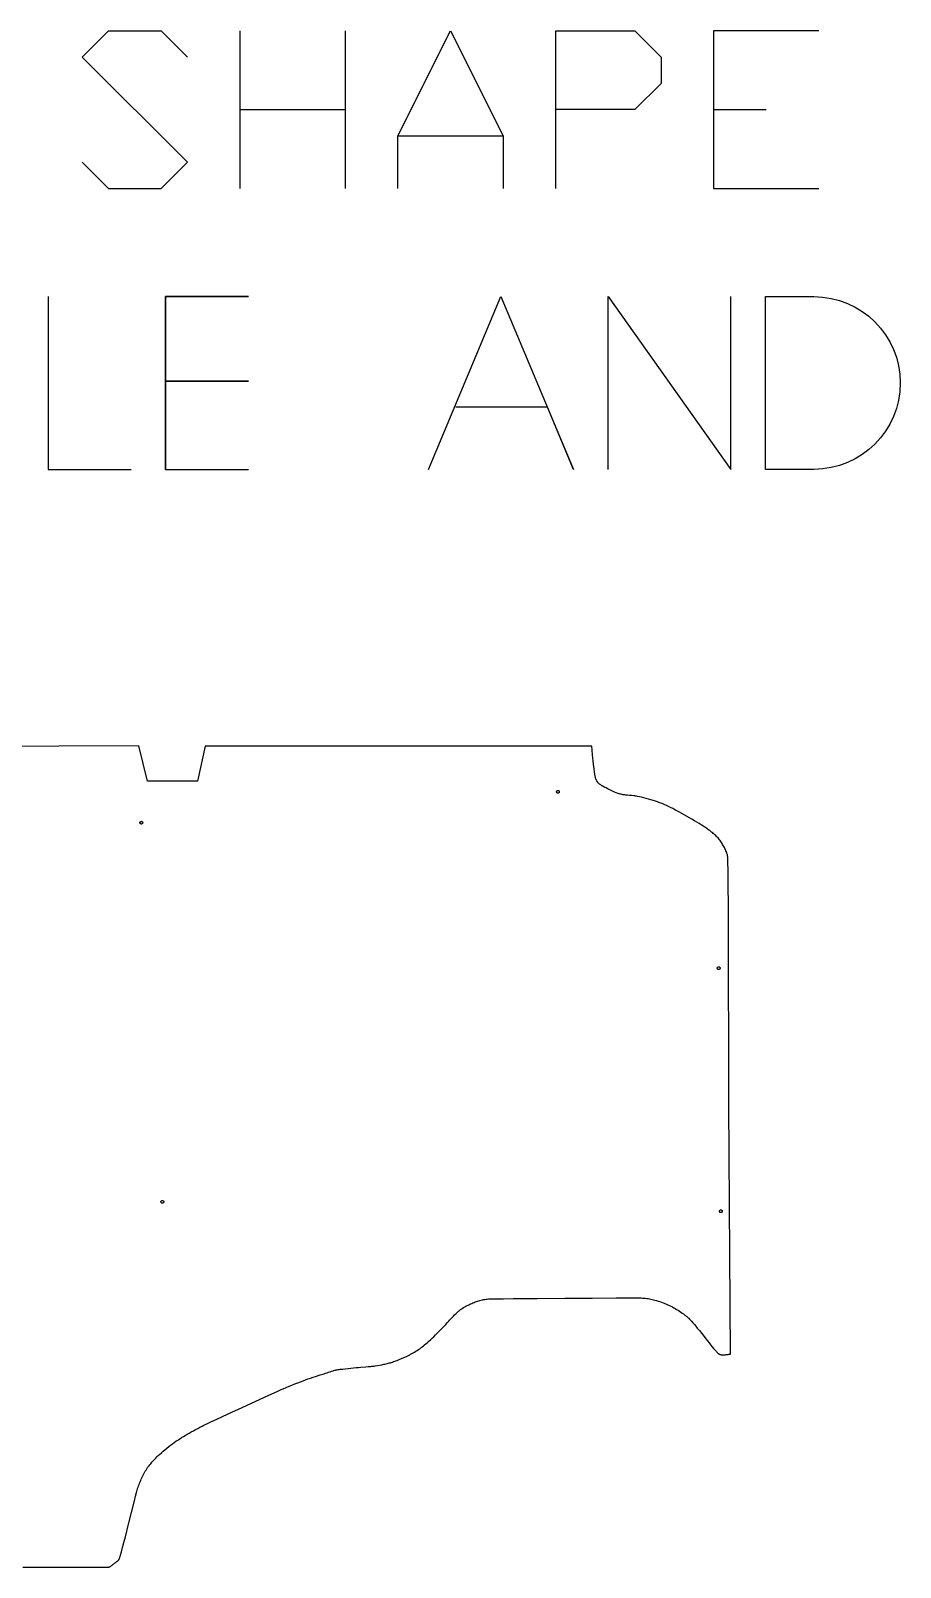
# Model space of a CAD drawing. Extents: x 0 to 9532, y -5852 to 7.
# Drawn here: x 2268 to 3527, y -2220 to 7 of the extents above; entities that cross this region are included whole.
import ezdxf

# ---------------------------------------------------------------- set-up
doc = ezdxf.new("R2010")
doc.units = 0
doc.layers.add('DEFAULT_LAYER', color=1, linetype='CONTINUOUS')

msp = doc.modelspace()

# ---------------------------------------------------------------- linework, layer by layer
at = {"layer": 'DEFAULT_LAYER'}
for points in [[(2342.1, -183.7), (2380.2, -221.8), (2456.4, -221.8), (2494.5, -183.7), (2342.1, -31.3), (2380.2, 6.8), (2456.4, 6.8), (2494.5, -31.3)], [(2570.7, -221.8), (2570.7, 6.8)], [(2723.1, 6.8), (2723.1, -221.8)], [(2799.3, -221.8), (2799.3, -145.6), (2875.5, 6.8), (2951.7, -145.6), (2951.7, -221.8)], [(3027.9, -221.8), (3027.9, 6.8), (3142.2, 6.8), (3180.3, -31.3), (3180.3, -69.4), (3142.2, -107.5), (3027.9, -107.5)], [(3408.9, 6.8), (3256.5, 6.8), (3256.5, -221.8), (3408.9, -221.8)], [(2570.7, -107.5), (2723.1, -107.5)], [(3256.5, -107.5), (3332.7, -107.5)], [(2799.3, -145.6), (2951.7, -145.6)], [(2292.8, -378.4), (2292.8, -628.7), (2412.9, -628.7)], [(2463, -628.7), (2463, -378.4), (2583.1, -378.4), (2463, -378.4), (2463, -501.1), (2583.1, -501.1), (2463, -501.1), (2463, -628.7), (2583.1, -628.7)], [(2843.4, -628.7), (2948.5, -378.4), (3053.6, -628.7), (3016.1, -538.6), (2883.4, -538.6)], [(3103.7, -628.7), (3103.7, -378.4), (3281.4, -628.7), (3281.4, -378.4)], [(2256.4, -2219.5), (2304.6, -2219.5), (2325.6, -2219.5), (2343.9, -2219.5), (2359.1, -2219.5), (2370.7, -2219.4), (2375, -2219.3), (2378.2, -2219.3), (2380.2, -2219.2), (2380.8, -2219.2), (2381.1, -2219.1), (2381.6, -2219), (2382.1, -2218.8), (2382.5, -2218.6), (2383, -2218.3), (2383.4, -2218), (2383.8, -2217.7), (2384.3, -2217.4), (2384.7, -2217.1), (2385.5, -2216.5), (2386.3, -2215.8), (2387.1, -2215.1), (2387.9, -2214.4), (2388.8, -2213.8), (2389.8, -2213), (2390.9, -2212.2), (2392, -2211.4), (2392.6, -2210.9), (2393.1, -2210.5), (2393.6, -2210), (2394.2, -2209.5), (2394.6, -2209), (2395.1, -2208.5), (2395.5, -2207.9), (2395.9, -2207.4), (2396, -2207.1), (2396.1, -2206.8), (2396.5, -2205.8), (2396.9, -2204.3), (2397.5, -2202.3), (2398.1, -2200), (2398.9, -2197.3), (2400.6, -2190.9), (2402.5, -2183.5), (2404.7, -2175.2), (2409.2, -2157.3), (2417.9, -2123.3), (2419.6, -2116.7), (2421, -2111.3), (2422, -2107.5), (2422.3, -2106.3), (2422.5, -2105.6), (2423.2, -2103.6), (2423.9, -2101.6), (2424.6, -2099.6), (2425.3, -2097.6), (2426.1, -2095.7), (2426.9, -2093.8), (2427.7, -2091.8), (2428.6, -2089.9), (2429.5, -2088), (2430.5, -2086.1), (2431.4, -2084.2), (2432.4, -2082.3), (2433.5, -2080.4), (2434.6, -2078.6), (2435.1, -2077.7), (2435.7, -2076.8), (2436.3, -2075.9), (2436.9, -2075), (2437.6, -2074.1), (2438.2, -2073.2), (2439, -2072.3), (2439.7, -2071.3), (2440.5, -2070.4), (2441.4, -2069.4), (2443.1, -2067.4), (2444.9, -2065.4), (2446.7, -2063.4), (2448.6, -2061.5), (2450.4, -2059.6), (2451.4, -2058.7), (2452.4, -2057.7), (2454.6, -2055.7), (2457.1, -2053.5), (2459.6, -2051.3), (2462.3, -2049), (2465, -2046.8), (2467.7, -2044.6), (2470.3, -2042.6), (2472.8, -2040.7), (2475.4, -2038.8), (2478, -2037), (2480.7, -2035.2), (2483.4, -2033.5), (2486, -2031.7), (2488.8, -2030), (2491.5, -2028.4), (2494.3, -2026.7), (2497.2, -2025), (2500.2, -2023.3), (2503.2, -2021.6), (2506.3, -2019.9), (2509.5, -2018.3), (2512.6, -2016.6), (2515.7, -2015.1), (2518.3, -2013.8), (2522.7, -2011.7), (2528.7, -2008.9), (2536.1, -2005.5), (2553.8, -1997.3), (2573.7, -1988.1), (2593.7, -1978.9), (2611.7, -1970.6), (2625.7, -1964.2), (2630.5, -1962.1), (2633.4, -1960.8), (2637.5, -1959), (2641.7, -1957.3), (2645.9, -1955.5), (2650.2, -1953.8), (2654.3, -1952.2), (2658.3, -1950.6), (2662.1, -1949.2), (2665.6, -1947.9), (2669, -1946.7), (2672.7, -1945.4), (2676.4, -1944.2), (2680.1, -1943), (2686.9, -1940.8), (2692.4, -1939), (2694.6, -1938.3), (2696.8, -1937.6), (2699, -1936.8), (2701.2, -1936.1), (2703.4, -1935.4), (2705.6, -1934.7), (2706.7, -1934.4), (2707.8, -1934.1), (2709, -1933.9), (2710.1, -1933.6), (2711.3, -1933.4), (2712.7, -1933.1), (2714.2, -1932.9), (2715.8, -1932.7), (2719.4, -1932.3), (2723.2, -1931.8), (2727.2, -1931.4), (2731.2, -1931), (2735.1, -1930.6), (2738.8, -1930.3), (2740.5, -1930.1), (2742.2, -1929.9), (2745.8, -1929.6), (2752.9, -1929.1), (2756.4, -1928.8), (2759.9, -1928.5), (2761.6, -1928.3), (2763.2, -1928.1), (2764.9, -1927.9), (2766.5, -1927.6), (2769.6, -1927.1), (2772.8, -1926.6), (2775.9, -1926), (2779.1, -1925.4), (2780.6, -1925), (2782.2, -1924.7), (2783.7, -1924.3), (2785.3, -1923.9), (2786.8, -1923.5), (2788.4, -1923.1), (2789.9, -1922.6), (2791.4, -1922.1), (2793, -1921.6), (2794.7, -1921), (2796.4, -1920.4), (2798.2, -1919.7), (2800.1, -1918.9), (2801.9, -1918.2), (2803.8, -1917.4), (2805.7, -1916.6), (2809.3, -1915), (2812.6, -1913.4), (2815.4, -1912.1), (2816.7, -1911.5), (2817.7, -1910.9), (2819.7, -1909.9), (2821.6, -1908.8), (2823.5, -1907.7), (2825.4, -1906.5), (2827.2, -1905.3), (2829.1, -1904.1), (2830.9, -1902.9), (2832.6, -1901.6), (2833.5, -1900.9), (2834.4, -1900.2), (2836.2, -1898.8), (2838, -1897.3), (2839.8, -1895.8), (2841.6, -1894.2), (2843.4, -1892.6), (2846.9, -1889.4), (2848.8, -1887.6), (2851.2, -1885.4), (2853.7, -1882.9), (2856.3, -1880.3), (2859, -1877.6), (2861.4, -1875.2), (2863.6, -1873), (2865.3, -1871.2), (2866.8, -1869.6), (2868.2, -1868.1), (2871, -1864.9), (2872.4, -1863.3), (2873.8, -1861.7), (2875.3, -1860.1), (2876.7, -1858.6), (2879.8, -1855.5), (2881.4, -1853.9), (2883, -1852.3), (2884.6, -1850.8), (2885.4, -1850), (2886.2, -1849.3), (2887, -1848.6), (2887.8, -1847.9), (2888.6, -1847.3), (2889.3, -1846.7), (2890.1, -1846.1), (2890.9, -1845.5), (2891.8, -1845), (2892.6, -1844.4), (2894.3, -1843.3), (2896, -1842.3), (2897.8, -1841.4), (2899.5, -1840.4), (2901.2, -1839.6), (2902.9, -1838.7), (2904.5, -1837.9), (2906.2, -1837.2), (2907.9, -1836.4), (2909.6, -1835.7), (2911.3, -1835.1), (2913, -1834.4), (2914.7, -1833.9), (2916.4, -1833.3), (2918.1, -1832.9), (2919.9, -1832.4), (2921.6, -1832), (2923.4, -1831.7), (2925.1, -1831.4), (2926.9, -1831.1), (2928.7, -1830.9), (2930.5, -1830.7), (2931.5, -1830.7), (2933.7, -1830.6), (2941.1, -1830.5), (2952.2, -1830.4), (2966.3, -1830.2), (3001.1, -1829.9), (3040.9, -1829.7), (3080.6, -1829.4), (3115.5, -1829.3), (3129.7, -1829.2), (3140.8, -1829.2), (3148.4, -1829.2), (3150.6, -1829.2), (3151.6, -1829.2), (3153.6, -1829.4), (3155.6, -1829.5), (3157.5, -1829.8), (3159.5, -1830), (3161.5, -1830.3), (3163.4, -1830.6), (3165.3, -1831), (3167.3, -1831.4), (3169.3, -1831.8), (3171.5, -1832.4), (3173.9, -1833.1), (3176.3, -1833.8), (3178.8, -1834.6), (3181.2, -1835.5), (3183.6, -1836.3), (3184.8, -1836.8), (3185.9, -1837.2), (3188.1, -1838.1), (3190.3, -1839.1), (3192.5, -1840.1), (3194.6, -1841.2), (3196.7, -1842.3), (3198.8, -1843.5), (3200.9, -1844.7), (3202.9, -1845.9), (3205, -1847.1), (3207, -1848.4), (3209, -1849.7), (3211, -1851.1), (3212, -1851.8), (3213, -1852.5), (3213.9, -1853.2), (3214.9, -1854), (3215.8, -1854.7), (3216.7, -1855.5), (3217.7, -1856.3), (3218.6, -1857.1), (3219.5, -1857.9), (3220.4, -1858.8), (3221.4, -1859.8), (3222.4, -1860.9), (3223.4, -1861.9), (3224.4, -1863.1), (3226.5, -1865.5), (3228.6, -1867.9), (3230.8, -1870.4), (3232.8, -1872.9), (3234.9, -1875.3), (3236, -1876.6), (3237.5, -1878.5), (3239.2, -1880.6), (3241.1, -1883.1), (3245.3, -1888.5), (3247.6, -1891.5), (3249.8, -1894.4), (3252.1, -1897.3), (3254.4, -1900), (3256.5, -1902.6), (3257.5, -1903.8), (3258.5, -1905), (3259.5, -1906.1), (3260.4, -1907), (3261.2, -1907.9), (3262, -1908.7), (3262.7, -1909.4), (3263.4, -1909.9), (3263.7, -1910.1), (3264, -1910.3), (3264.2, -1910.5), (3264.5, -1910.6), (3264.9, -1910.8), (3265.4, -1911), (3265.9, -1911.2), (3266.3, -1911.3), (3266.8, -1911.4), (3267.3, -1911.5), (3267.8, -1911.6), (3268.3, -1911.6), (3268.8, -1911.7), (3269.3, -1911.7), (3270.3, -1911.7), (3271.3, -1911.7), (3272.4, -1911.6), (3273.4, -1911.5), (3274.5, -1911.4), (3276.6, -1911.1), (3277.6, -1911), (3278.6, -1910.9), (3279.7, -1910.9), (3280.7, -1910.9), (3278.6, -1549.3), (3278.5, -1525.5), (3278.4, -1499.5), (3278.3, -1471.9), (3278.3, -1443.2), (3278.2, -1384.2), (3278.1, -1326.6), (3278, -1299.5), (3278, -1274.2), (3277.8, -1251.1), (3277.7, -1240.7), (3277.7, -1230.9), (3277.6, -1222), (3277.5, -1214), (3277.3, -1206.9), (3277.2, -1200.8), (3277, -1195.8), (3277, -1193.7), (3276.9, -1191.9), (3276.8, -1190.4), (3276.7, -1189.2), (3276.6, -1188.3), (3276.5, -1188), (3276.5, -1187.7), (3276.3, -1186.9), (3276, -1186.1), (3275.8, -1185.3), (3275.5, -1184.5), (3275.3, -1183.7), (3275, -1182.9), (3274.3, -1181.3), (3273.6, -1179.7), (3272.9, -1178.1), (3272.1, -1176.6), (3271.3, -1175.1), (3270.4, -1173.6), (3269.5, -1172.1), (3268.6, -1170.7), (3267.7, -1169.3), (3266.7, -1167.9), (3265.7, -1166.6), (3264.8, -1165.3), (3263.8, -1164), (3262.8, -1162.8), (3261.7, -1161.6), (3260.6, -1160.5), (3259.5, -1159.4), (3258.3, -1158.3), (3257.2, -1157.2), (3255.9, -1156.2), (3254.7, -1155.1), (3253.5, -1154.2), (3252.2, -1153.2), (3250.9, -1152.2), (3249.7, -1151.3), (3247.1, -1149.4), (3244.5, -1147.6), (3243.7, -1147.1), (3242.9, -1146.5), (3240.8, -1145.2), (3238.2, -1143.6), (3235.3, -1141.8), (3232.1, -1139.9), (3228.6, -1137.9), (3225, -1135.8), (3221.3, -1133.6), (3213.9, -1129.4), (3210.4, -1127.4), (3207, -1125.6), (3204, -1123.9), (3201.3, -1122.4), (3199, -1121.2), (3197.2, -1120.3), (3194.1, -1118.8), (3191.1, -1117.3), (3188, -1115.8), (3184.9, -1114.5), (3181.7, -1113.1), (3180.1, -1112.5), (3178.6, -1111.8), (3177, -1111.2), (3175.4, -1110.6), (3173.8, -1110), (3172.3, -1109.5), (3170.7, -1108.9), (3169, -1108.4), (3167.3, -1107.9), (3165.6, -1107.4), (3163.9, -1106.9), (3162.2, -1106.4), (3158.8, -1105.4), (3155.4, -1104.6), (3152.2, -1103.8), (3149.2, -1103.2), (3146.4, -1102.6), (3145, -1102.3), (3143.6, -1102.1), (3142.2, -1101.9), (3140.7, -1101.7), (3137.6, -1101.4), (3134.6, -1101.1), (3131.7, -1100.8), (3129.1, -1100.6), (3128, -1100.5), (3126.9, -1100.3), (3126, -1100.2), (3125.2, -1100.1), (3123.8, -1099.8), (3122.4, -1099.4), (3120.9, -1099.1), (3119.5, -1098.7), (3118.1, -1098.3), (3116.7, -1097.9), (3115.4, -1097.4), (3114, -1096.9), (3113.2, -1096.6), (3112.2, -1096.1), (3111.1, -1095.6), (3109.8, -1095), (3106.9, -1093.5), (3103.8, -1092), (3100.8, -1090.4), (3098.1, -1089), (3096, -1087.8), (3095.2, -1087.4), (3094.7, -1087.1), (3093, -1086), (3092.2, -1085.4), (3091.4, -1084.8), (3090.6, -1084.2), (3090.2, -1083.9), (3089.9, -1083.6), (3089.5, -1083.2), (3089.2, -1082.9), (3088.9, -1082.5), (3088.6, -1082.1), (3088.3, -1081.7), (3088, -1081.3), (3087.7, -1080.8), (3087.4, -1080.4), (3087.2, -1079.9), (3086.9, -1079.3), (3086.4, -1078.3), (3086, -1077.2), (3085.5, -1076), (3085.2, -1074.9), (3084.9, -1073.8), (3084.8, -1073.4), (3084.7, -1073), (3084.5, -1071.7), (3084.3, -1069.9), (3084, -1067.7), (3083.4, -1062.4), (3082.7, -1056.1), (3081.3, -1042.3), (3080.6, -1035.6), (3079.9, -1029.6), (2520.1, -1029.6), (2509.2, -1080.6), (2436.7, -1080.6), (2424.4, -1029.1), (1844.2, -1031.6)]]:
    msp.add_lwpolyline(points, dxfattribs=at)
msp.add_lwpolyline([(3331.4, -628.7), (3331.4, -378.4), (3401.5, -378.4, -1), (3401.5, -628.7)], format="xyb", close=True, dxfattribs=at)
for points in [[(3029, -1095.9), (3029, -1095.7), (3029, -1095.5), (3029.1, -1095.3), (3029.2, -1095.2), (3029.2, -1095), (3029.3, -1094.8), (3029.5, -1094.7), (3029.6, -1094.5), (3029.7, -1094.4), (3029.9, -1094.3), (3030.1, -1094.2), (3030.2, -1094.1), (3030.4, -1094), (3030.6, -1094), (3030.8, -1093.9), (3031, -1093.9), (3031.2, -1093.9), (3031.4, -1094), (3031.6, -1094), (3031.8, -1094.1), (3032, -1094.2), (3032.1, -1094.3), (3032.3, -1094.4), (3032.4, -1094.5), (3032.6, -1094.7), (3032.7, -1094.8), (3032.8, -1095), (3032.9, -1095.2), (3032.9, -1095.3), (3033, -1095.5), (3033, -1095.7), (3033, -1095.9), (3033, -1096.1), (3033, -1096.3), (3032.9, -1096.5), (3032.9, -1096.7), (3032.8, -1096.9), (3032.7, -1097.1), (3032.6, -1097.2), (3032.4, -1097.3), (3032.3, -1097.5), (3032.1, -1097.6), (3032, -1097.7), (3031.8, -1097.8), (3031.6, -1097.8), (3031.4, -1097.9), (3031.2, -1097.9), (3031, -1097.9), (3030.8, -1097.9), (3030.6, -1097.9), (3030.4, -1097.8), (3030.2, -1097.8), (3030.1, -1097.7), (3029.9, -1097.6), (3029.7, -1097.5), (3029.6, -1097.3), (3029.5, -1097.2), (3029.3, -1097.1), (3029.2, -1096.9), (3029.2, -1096.7), (3029.1, -1096.5), (3029, -1096.3), (3029, -1096.1)], [(2425.8, -1140.6), (2425.8, -1140.4), (2425.8, -1140.2), (2425.9, -1140), (2426, -1139.8), (2426, -1139.7), (2426.1, -1139.5), (2426.3, -1139.4), (2426.4, -1139.2), (2426.5, -1139.1), (2426.7, -1139), (2426.8, -1138.9), (2427, -1138.8), (2427.2, -1138.7), (2427.4, -1138.7), (2427.6, -1138.6), (2427.8, -1138.6), (2428, -1138.6), (2428.2, -1138.7), (2428.4, -1138.7), (2428.6, -1138.8), (2428.8, -1138.9), (2428.9, -1139), (2429.1, -1139.1), (2429.2, -1139.2), (2429.3, -1139.4), (2429.5, -1139.5), (2429.6, -1139.7), (2429.6, -1139.8), (2429.7, -1140), (2429.8, -1140.2), (2429.8, -1140.4), (2429.8, -1140.6), (2429.8, -1140.8), (2429.8, -1141), (2429.7, -1141.2), (2429.6, -1141.4), (2429.6, -1141.6), (2429.5, -1141.7), (2429.3, -1141.9), (2429.2, -1142), (2429.1, -1142.2), (2428.9, -1142.3), (2428.8, -1142.4), (2428.6, -1142.5), (2428.4, -1142.5), (2428.2, -1142.6), (2428, -1142.6), (2427.8, -1142.6), (2427.6, -1142.6), (2427.4, -1142.6), (2427.2, -1142.5), (2427, -1142.5), (2426.8, -1142.4), (2426.7, -1142.3), (2426.5, -1142.2), (2426.4, -1142), (2426.3, -1141.9), (2426.1, -1141.7), (2426, -1141.6), (2426, -1141.4), (2425.9, -1141.2), (2425.8, -1141), (2425.8, -1140.8)], [(3261.8, -1351.5), (3261.8, -1351.3), (3261.8, -1351.1), (3261.9, -1350.9), (3261.9, -1350.7), (3262, -1350.5), (3262.1, -1350.4), (3262.2, -1350.2), (3262.4, -1350.1), (3262.5, -1350), (3262.7, -1349.8), (3262.8, -1349.7), (3263, -1349.7), (3263.2, -1349.6), (3263.4, -1349.5), (3263.6, -1349.5), (3263.8, -1349.5), (3264, -1349.5), (3264.2, -1349.5), (3264.4, -1349.6), (3264.5, -1349.7), (3264.7, -1349.7), (3264.9, -1349.8), (3265, -1350), (3265.2, -1350.1), (3265.3, -1350.2), (3265.4, -1350.4), (3265.5, -1350.5), (3265.6, -1350.7), (3265.7, -1350.9), (3265.7, -1351.1), (3265.8, -1351.3), (3265.8, -1351.5), (3265.8, -1351.7), (3265.7, -1351.9), (3265.7, -1352.1), (3265.6, -1352.3), (3265.5, -1352.4), (3265.4, -1352.6), (3265.3, -1352.8), (3265.2, -1352.9), (3265, -1353), (3264.9, -1353.2), (3264.7, -1353.3), (3264.5, -1353.3), (3264.4, -1353.4), (3264.2, -1353.5), (3264, -1353.5), (3263.8, -1353.5), (3263.6, -1353.5), (3263.4, -1353.5), (3263.2, -1353.4), (3263, -1353.3), (3262.8, -1353.3), (3262.7, -1353.2), (3262.5, -1353), (3262.4, -1352.9), (3262.2, -1352.8), (3262.1, -1352.6), (3262, -1352.4), (3261.9, -1352.3), (3261.9, -1352.1), (3261.8, -1351.9), (3261.8, -1351.7)], [(2456.3, -1690), (2456.3, -1689.8), (2456.3, -1689.6), (2456.4, -1689.4), (2456.5, -1689.3), (2456.5, -1689.1), (2456.6, -1688.9), (2456.8, -1688.8), (2456.9, -1688.6), (2457, -1688.5), (2457.2, -1688.4), (2457.3, -1688.3), (2457.5, -1688.2), (2457.7, -1688.1), (2457.9, -1688.1), (2458.1, -1688), (2458.3, -1688), (2458.5, -1688), (2458.7, -1688.1), (2458.9, -1688.1), (2459.1, -1688.2), (2459.2, -1688.3), (2459.4, -1688.4), (2459.6, -1688.5), (2459.7, -1688.6), (2459.8, -1688.8), (2460, -1688.9), (2460.1, -1689.1), (2460.1, -1689.3), (2460.2, -1689.4), (2460.3, -1689.6), (2460.3, -1689.8), (2460.3, -1690), (2460.3, -1690.2), (2460.3, -1690.4), (2460.2, -1690.6), (2460.1, -1690.8), (2460.1, -1691), (2460, -1691.1), (2459.8, -1691.3), (2459.7, -1691.4), (2459.6, -1691.6), (2459.4, -1691.7), (2459.2, -1691.8), (2459.1, -1691.9), (2458.9, -1691.9), (2458.7, -1692), (2458.5, -1692), (2458.3, -1692), (2458.1, -1692), (2457.9, -1692), (2457.7, -1691.9), (2457.5, -1691.9), (2457.3, -1691.8), (2457.2, -1691.7), (2457, -1691.6), (2456.9, -1691.4), (2456.8, -1691.3), (2456.6, -1691.1), (2456.5, -1691), (2456.5, -1690.8), (2456.4, -1690.6), (2456.3, -1690.4), (2456.3, -1690.2)], [(3264.9, -1703.7), (3264.9, -1703.5), (3264.9, -1703.3), (3265, -1703.1), (3265.1, -1703), (3265.1, -1702.8), (3265.2, -1702.6), (3265.4, -1702.5), (3265.5, -1702.3), (3265.6, -1702.2), (3265.8, -1702.1), (3265.9, -1702), (3266.1, -1701.9), (3266.3, -1701.8), (3266.5, -1701.8), (3266.7, -1701.7), (3266.9, -1701.7), (3267.1, -1701.7), (3267.3, -1701.8), (3267.5, -1701.8), (3267.7, -1701.9), (3267.9, -1702), (3268, -1702.1), (3268.2, -1702.2), (3268.3, -1702.3), (3268.4, -1702.5), (3268.6, -1702.6), (3268.7, -1702.8), (3268.7, -1703), (3268.8, -1703.1), (3268.9, -1703.3), (3268.9, -1703.5), (3268.9, -1703.7), (3268.9, -1703.9), (3268.9, -1704.1), (3268.8, -1704.3), (3268.7, -1704.5), (3268.7, -1704.7), (3268.6, -1704.9), (3268.4, -1705), (3268.3, -1705.1), (3268.2, -1705.3), (3268, -1705.4), (3267.9, -1705.5), (3267.7, -1705.6), (3267.5, -1705.6), (3267.3, -1705.7), (3267.1, -1705.7), (3266.9, -1705.7), (3266.7, -1705.7), (3266.5, -1705.7), (3266.3, -1705.6), (3266.1, -1705.6), (3265.9, -1705.5), (3265.8, -1705.4), (3265.6, -1705.3), (3265.5, -1705.1), (3265.4, -1705), (3265.2, -1704.9), (3265.1, -1704.7), (3265.1, -1704.5), (3265, -1704.3), (3264.9, -1704.1), (3264.9, -1703.9)]]:
    msp.add_lwpolyline(points, close=True, dxfattribs=at)

doc.saveas('drawing.dxf')
